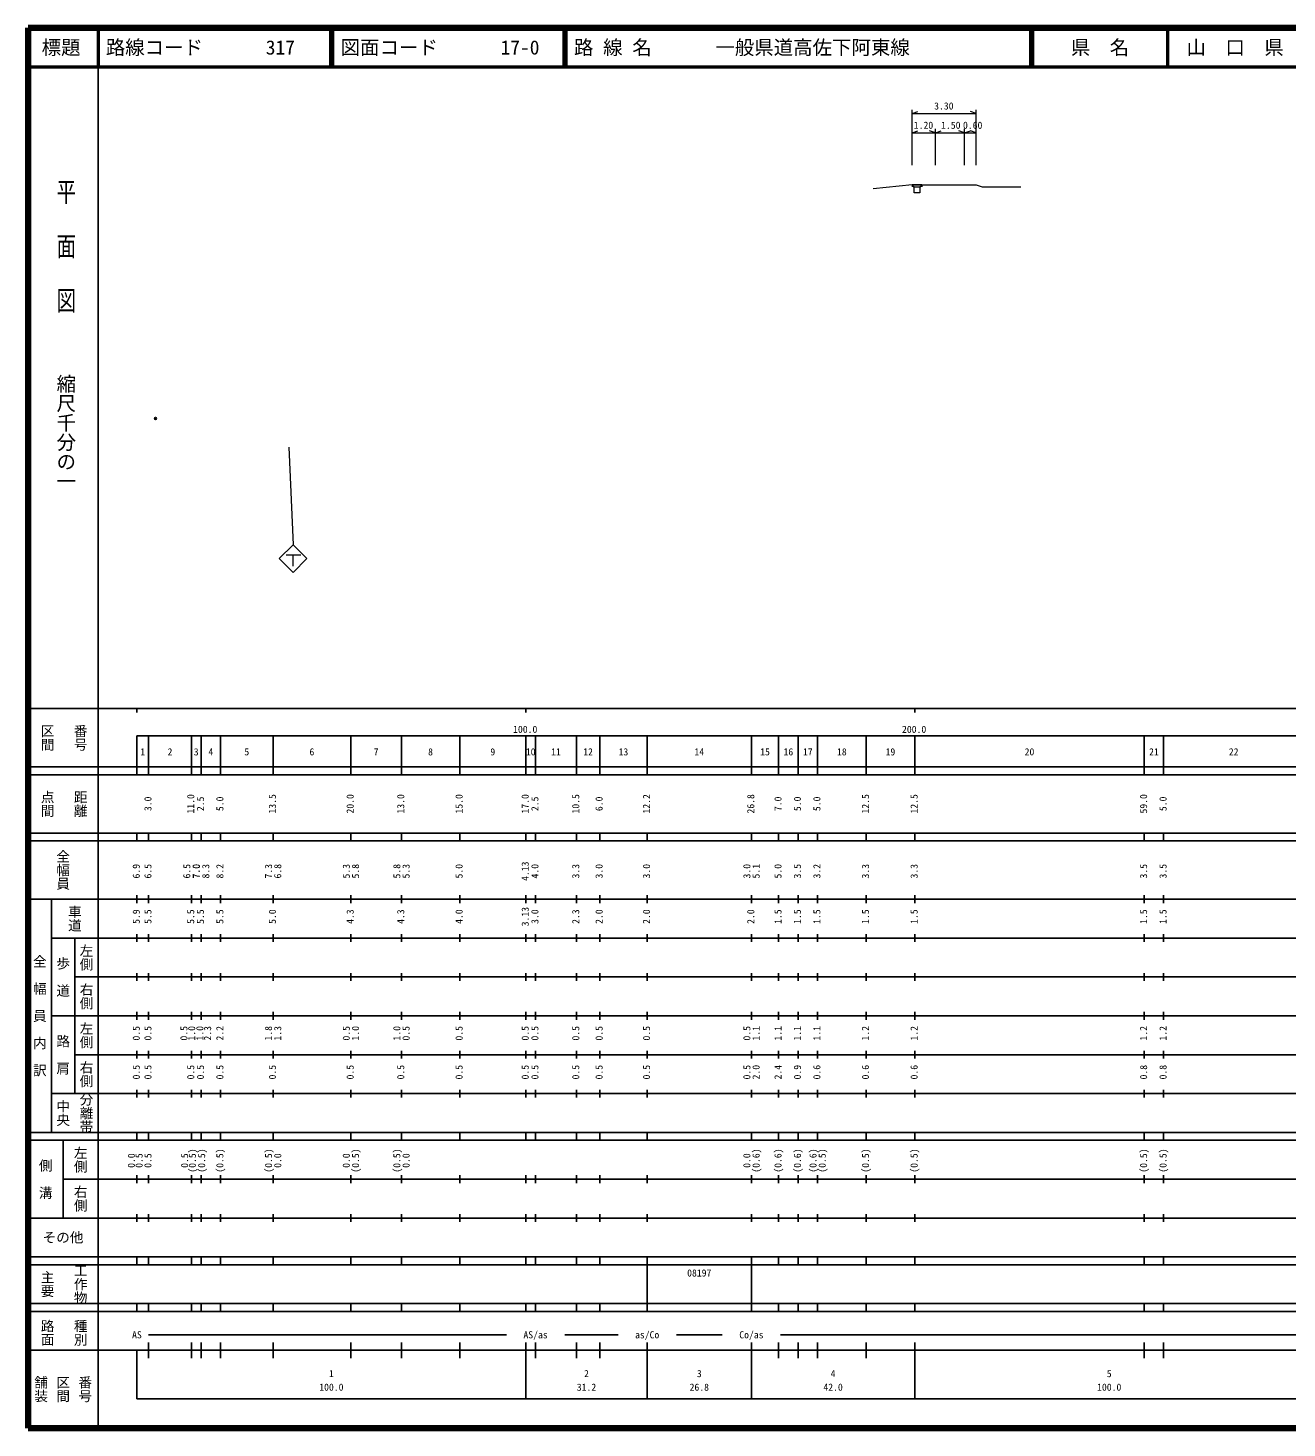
# Model space of a CAD drawing. Units: millimetres on the paper, with parts at other scales. Extents: x 40 to 680, y 20 to 380.
# Drawn here: x 40 to 363.7, y 20 to 380 of the extents above; entities that cross this region are included whole.
import ezdxf
from ezdxf.enums import TextEntityAlignment as Align

# ---------------------------------------------------------------- set-up
doc = ezdxf.new("R2010")
doc.units = ezdxf.units.MM
doc.header["$PDMODE"] = 32
doc.header["$PDSIZE"] = 0.5
for name, color, linetype, lineweight in [('M-BGD', 7, 'Continuous', 13), ('M-STR-STRC', 7, 'Continuous', 13), ('M-TTL', 2, 'Continuous', 140), ('M-TTL-BAND', 7, 'Continuous', 25), ('M-TTL-LINE', 7, 'Continuous', 50)]:
    doc.layers.add(name, color=color, linetype=linetype, lineweight=lineweight)
doc.layers.add('M-OTRS', color=6, linetype='Continuous')
doc.layers.add('M-TTL-TXT', color=7, linetype='Continuous')
doc.styles.add('@ＭＳ ゴシック', font='')
doc.styles.add('ＭＳ ゴシック', font='')
doc.styles.get('@ＭＳ ゴシック').set_extended_font_data('@MS Gothic')
doc.styles.get('ＭＳ ゴシック').set_extended_font_data('MS Gothic')

msp = doc.modelspace()

# ---------------------------------------------------------------- linework, layer by layer
at = {"layer": 'M-BGD'}
for p, q in [((267.31, 344.767), (267.31, 358.986)), ((267.31, 357.986), (268.81, 358.486)), ((267.31, 357.986), (283.81, 357.986)), ((283.81, 357.986), (282.31, 358.486)), ((283.81, 344.767), (283.81, 358.986)), ((267.31, 353.034), (268.81, 353.534)), ((267.31, 353.034), (273.31, 353.034)), ((273.31, 353.034), (271.81, 353.534)), ((273.31, 344.767), (273.31, 354.034)), ((273.31, 344.767), (273.31, 354.034)), ((273.31, 344.767), (273.31, 354.034)), ((273.31, 353.034), (274.81, 353.534)), ((273.31, 353.034), (280.81, 353.034)), ((280.81, 353.034), (279.31, 353.534)), ((280.81, 344.767), (280.81, 354.034)), ((280.81, 353.034), (282.31, 353.534)), ((280.81, 353.034), (283.81, 353.034)), ((283.81, 353.034), (282.31, 353.534)), ((283.81, 344.767), (283.81, 354.034)), ((267.31, 339.639), (257.274, 338.635)), ((267.31, 339.639), (273.31, 339.639)), ((267.56, 339.639), (267.31, 339.639)), ((267.31, 339.639), (267.31, 339.139)), ((267.56, 339.139), (267.56, 339.639)), ((269.56, 339.639), (267.56, 339.639)), ((267.81, 339.139), (267.56, 339.139)), ((267.81, 337.639), (267.81, 339.139)), ((267.81, 339.139), (269.31, 339.139)), ((269.56, 339.139), (269.31, 339.139)), ((269.31, 339.139), (269.31, 337.639)), ((269.81, 339.639), (269.56, 339.639)), ((269.56, 339.639), (269.56, 339.139)), ((269.81, 339.639), (269.81, 339.139)), ((273.31, 339.639), (280.81, 339.639)), ((280.81, 339.639), (283.81, 339.639)), ((283.81, 339.639), (285.31, 339.139)), ((285.31, 339.139), (295.31, 339.139)), ((269.31, 337.639), (267.81, 337.639))]:
    msp.add_line(p, q, dxfattribs=at)
at = {"layer": 'M-OTRS'}
msp.add_point((72.781, 279.62), dxfattribs=at)
at = {"layer": 'M-STR-STRC'}
for p, q in [((107.098, 272.18), (108.156, 247.081)), ((104.62, 243.546), (108.156, 247.081)), ((108.156, 247.081), (111.691, 243.546)), ((108.156, 240.01), (104.62, 243.546)), ((106.353, 244.5), (110.139, 244.5)), ((108.088, 244.5), (108.088, 241.614)), ((111.691, 243.546), (108.156, 240.01))]:
    msp.add_line(p, q, dxfattribs=at)
at = {"layer": 'M-TTL'}
for p, q in [((40, 380), (40, 20)), ((680, 380), (40, 380)), ((40, 20), (680, 20))]:
    msp.add_line(p, q, dxfattribs=at)
at = {"layer": 'M-TTL-BAND'}
for p, q in [((58, 370), (58, 20)), ((40, 205), (579, 205)), ((68, 205), (68, 204)), ((168, 205), (168, 204)), ((268, 205), (268, 204)), ((68, 198), (579, 198)), ((68, 198), (68, 188)), ((71, 188), (71, 198)), ((82, 188), (82, 198)), ((84.5, 188), (84.5, 198)), ((89.5, 188), (89.5, 198)), ((103, 188), (103, 198)), ((123, 188), (123, 198)), ((136, 188), (136, 198)), ((151, 188), (151, 198)), ((168, 188), (168, 198)), ((170.5, 188), (170.5, 198)), ((181, 188), (181, 198)), ((187, 188), (187, 198)), ((199.2, 188), (199.2, 198)), ((226, 188), (226, 198)), ((233, 188), (233, 198)), ((238, 188), (238, 198)), ((243, 188), (243, 198)), ((255.5, 188), (255.5, 198)), ((268, 188), (268, 198)), ((327, 188), (327, 198)), ((332, 188), (332, 198)), ((40, 190), (579, 190)), ((40, 188), (579, 188)), ((40, 173), (579, 173)), ((68, 171), (68, 173)), ((71, 171), (71, 173)), ((82, 171), (82, 173)), ((84.5, 171), (84.5, 173)), ((89.5, 171), (89.5, 173)), ((103, 171), (103, 173)), ((123, 171), (123, 173)), ((136, 171), (136, 173)), ((151, 171), (151, 173)), ((168, 171), (168, 173)), ((170.5, 171), (170.5, 173)), ((181, 171), (181, 173)), ((187, 171), (187, 173)), ((199.2, 171), (199.2, 173)), ((226, 171), (226, 173)), ((233, 171), (233, 173)), ((238, 171), (238, 173)), ((243, 171), (243, 173)), ((255.5, 171), (255.5, 173)), ((268, 171), (268, 173)), ((327, 171), (327, 173)), ((332, 171), (332, 173)), ((40, 171), (579, 171)), ((40, 156), (579, 156)), ((46, 96), (46, 156)), ((68, 155), (68, 157)), ((71, 155), (71, 157)), ((82, 155), (82, 157)), ((84.5, 155), (84.5, 157)), ((89.5, 155), (89.5, 157)), ((103, 155), (103, 157)), ((123, 155), (123, 157)), ((136, 155), (136, 157)), ((151, 155), (151, 157)), ((168, 155), (168, 157)), ((170.5, 155), (170.5, 157)), ((181, 155), (181, 157)), ((187, 155), (187, 157)), ((199.2, 155), (199.2, 157)), ((226, 155), (226, 157)), ((233, 155), (233, 157)), ((238, 155), (238, 157)), ((243, 155), (243, 157)), ((255.5, 155), (255.5, 157)), ((268, 155), (268, 157)), ((327, 155), (327, 157)), ((332, 155), (332, 157)), ((46, 146), (579, 146)), ((52, 146), (52, 106)), ((68, 145), (68, 147)), ((71, 145), (71, 147)), ((82, 145), (82, 147)), ((84.5, 145), (84.5, 147)), ((89.5, 145), (89.5, 147)), ((103, 145), (103, 147)), ((123, 145), (123, 147)), ((136, 145), (136, 147)), ((151, 145), (151, 147)), ((168, 145), (168, 147)), ((170.5, 145), (170.5, 147)), ((181, 145), (181, 147)), ((187, 145), (187, 147)), ((199.2, 145), (199.2, 147)), ((226, 145), (226, 147)), ((233, 145), (233, 147)), ((238, 145), (238, 147)), ((243, 145), (243, 147)), ((255.5, 145), (255.5, 147)), ((268, 145), (268, 147)), ((327, 145), (327, 147)), ((332, 145), (332, 147)), ((68, 135), (68, 137)), ((71, 135), (71, 137)), ((82, 135), (82, 137)), ((84.5, 135), (84.5, 137)), ((89.5, 135), (89.5, 137)), ((103, 135), (103, 137)), ((123, 135), (123, 137)), ((136, 135), (136, 137)), ((151, 135), (151, 137)), ((168, 135), (168, 137)), ((170.5, 135), (170.5, 137)), ((181, 135), (181, 137)), ((187, 135), (187, 137)), ((199.2, 135), (199.2, 137)), ((226, 135), (226, 137)), ((233, 135), (233, 137)), ((238, 135), (238, 137)), ((243, 135), (243, 137)), ((255.5, 135), (255.5, 137)), ((268, 135), (268, 137)), ((327, 135), (327, 137)), ((332, 135), (332, 137)), ((52, 136), (579, 136)), ((46, 126), (579, 126)), ((68, 125), (68, 127)), ((71, 125), (71, 127)), ((82, 125), (82, 127)), ((84.5, 125), (84.5, 127)), ((89.5, 125), (89.5, 127)), ((103, 125), (103, 127)), ((123, 125), (123, 127)), ((136, 125), (136, 127)), ((151, 125), (151, 127)), ((168, 125), (168, 127)), ((170.5, 125), (170.5, 127)), ((181, 125), (181, 127)), ((187, 125), (187, 127)), ((199.2, 125), (199.2, 127)), ((226, 125), (226, 127)), ((233, 125), (233, 127)), ((238, 125), (238, 127)), ((243, 125), (243, 127)), ((255.5, 125), (255.5, 127)), ((268, 125), (268, 127)), ((327, 125), (327, 127)), ((332, 125), (332, 127)), ((52, 116), (579, 116)), ((68, 115), (68, 117)), ((71, 115), (71, 117)), ((82, 115), (82, 117)), ((84.5, 115), (84.5, 117)), ((89.5, 115), (89.5, 117)), ((103, 115), (103, 117)), ((123, 115), (123, 117)), ((136, 115), (136, 117)), ((151, 115), (151, 117)), ((168, 115), (168, 117)), ((170.5, 115), (170.5, 117)), ((181, 115), (181, 117)), ((187, 115), (187, 117)), ((199.2, 115), (199.2, 117)), ((226, 115), (226, 117)), ((233, 115), (233, 117)), ((238, 115), (238, 117)), ((243, 115), (243, 117)), ((255.5, 115), (255.5, 117)), ((268, 115), (268, 117)), ((327, 115), (327, 117)), ((332, 115), (332, 117)), ((46, 106), (579, 106)), ((68, 105), (68, 107)), ((71, 105), (71, 107)), ((82, 105), (82, 107)), ((84.5, 105), (84.5, 107)), ((89.5, 105), (89.5, 107)), ((103, 105), (103, 107)), ((123, 105), (123, 107)), ((136, 105), (136, 107)), ((151, 105), (151, 107)), ((168, 105), (168, 107)), ((170.5, 105), (170.5, 107)), ((181, 105), (181, 107)), ((187, 105), (187, 107)), ((199.2, 105), (199.2, 107)), ((226, 105), (226, 107)), ((233, 105), (233, 107)), ((238, 105), (238, 107)), ((243, 105), (243, 107)), ((255.5, 105), (255.5, 107)), ((268, 105), (268, 107)), ((327, 105), (327, 107)), ((332, 105), (332, 107)), ((40, 96), (579, 96)), ((40, 94), (579, 94)), ((49, 94), (49, 74)), ((68, 94), (68, 96)), ((71, 94), (71, 96)), ((82, 94), (82, 96)), ((84.5, 94), (84.5, 96)), ((89.5, 94), (89.5, 96)), ((103, 94), (103, 96)), ((123, 94), (123, 96)), ((136, 94), (136, 96)), ((151, 94), (151, 96)), ((168, 94), (168, 96)), ((170.5, 94), (170.5, 96)), ((181, 94), (181, 96)), ((187, 94), (187, 96)), ((199.2, 94), (199.2, 96)), ((226, 94), (226, 96)), ((233, 94), (233, 96)), ((238, 94), (238, 96)), ((243, 94), (243, 96)), ((255.5, 94), (255.5, 96)), ((268, 94), (268, 96)), ((327, 94), (327, 96)), ((332, 94), (332, 96)), ((49, 84), (579, 84)), ((68, 83), (68, 85)), ((71, 83), (71, 85)), ((82, 83), (82, 85)), ((84.5, 83), (84.5, 85)), ((89.5, 83), (89.5, 85)), ((103, 83), (103, 85)), ((123, 83), (123, 85)), ((136, 83), (136, 85)), ((151, 83), (151, 85)), ((168, 83), (168, 85)), ((170.5, 83), (170.5, 85)), ((181, 83), (181, 85)), ((187, 83), (187, 85)), ((199.2, 83), (199.2, 85)), ((226, 83), (226, 85)), ((233, 83), (233, 85)), ((238, 83), (238, 85)), ((243, 83), (243, 85)), ((255.5, 83), (255.5, 85)), ((268, 83), (268, 85)), ((327, 83), (327, 85)), ((332, 83), (332, 85)), ((40, 74), (579, 74)), ((68, 73), (68, 75)), ((71, 73), (71, 75)), ((82, 73), (82, 75)), ((84.5, 73), (84.5, 75)), ((89.5, 73), (89.5, 75)), ((103, 73), (103, 75)), ((123, 73), (123, 75)), ((136, 73), (136, 75)), ((151, 73), (151, 75)), ((168, 73), (168, 75)), ((170.5, 73), (170.5, 75)), ((181, 73), (181, 75)), ((187, 73), (187, 75)), ((199.2, 73), (199.2, 75)), ((226, 73), (226, 75)), ((233, 73), (233, 75)), ((238, 73), (238, 75)), ((243, 73), (243, 75)), ((255.5, 73), (255.5, 75)), ((268, 73), (268, 75)), ((327, 73), (327, 75)), ((332, 73), (332, 75)), ((40, 64), (579, 64)), ((40, 62), (579, 62)), ((68, 62), (68, 64)), ((71, 62), (71, 64)), ((82, 62), (82, 64)), ((84.5, 62), (84.5, 64)), ((89.5, 62), (89.5, 64)), ((103, 62), (103, 64)), ((123, 62), (123, 64)), ((136, 62), (136, 64)), ((151, 62), (151, 64)), ((168, 62), (168, 64)), ((170.5, 62), (170.5, 64)), ((181, 62), (181, 64)), ((187, 62), (187, 64)), ((199.2, 62), (199.2, 64)), ((199.2, 52), (199.2, 62)), ((226, 62), (226, 64)), ((226, 52), (226, 62)), ((233, 62), (233, 64)), ((238, 62), (238, 64)), ((243, 62), (243, 64)), ((255.5, 62), (255.5, 64)), ((268, 62), (268, 64)), ((327, 62), (327, 64)), ((332, 62), (332, 64)), ((40, 52), (579, 52)), ((68, 50), (68, 52)), ((71, 50), (71, 52)), ((82, 50), (82, 52)), ((84.5, 50), (84.5, 52)), ((89.5, 50), (89.5, 52)), ((103, 50), (103, 52)), ((123, 50), (123, 52)), ((136, 50), (136, 52)), ((151, 50), (151, 52)), ((168, 50), (168, 52)), ((170.5, 50), (170.5, 52)), ((181, 50), (181, 52)), ((187, 50), (187, 52)), ((199.2, 50), (199.2, 52)), ((226, 50), (226, 52)), ((233, 50), (233, 52)), ((238, 50), (238, 52)), ((243, 50), (243, 52)), ((255.5, 50), (255.5, 52)), ((268, 50), (268, 52)), ((327, 50), (327, 52)), ((332, 50), (332, 52)), ((40, 50), (579, 50)), ((71, 44), (163, 44)), ((178, 44), (191.7, 44)), ((206.7, 44), (218.5, 44)), ((233.5, 44), (565, 44)), ((40, 40), (579, 40)), ((68, 40), (68, 27.5)), ((71, 38), (71, 42)), ((82, 38), (82, 42)), ((84.5, 38), (84.5, 42)), ((89.5, 38), (89.5, 42)), ((103, 38), (103, 42)), ((123, 38), (123, 42)), ((136, 38), (136, 42)), ((151, 38), (151, 42)), ((168, 27.5), (168, 42)), ((170.5, 38), (170.5, 42)), ((181, 38), (181, 42)), ((187, 38), (187, 42)), ((199.2, 27.5), (199.2, 42)), ((226, 27.5), (226, 42)), ((233, 38), (233, 42)), ((238, 38), (238, 42)), ((243, 38), (243, 42)), ((255.5, 38), (255.5, 42)), ((268, 27.5), (268, 42)), ((327, 38), (327, 42)), ((332, 38), (332, 42)), ((68, 27.5), (579, 27.5))]:
    msp.add_line(p, q, dxfattribs=at)
at = {"layer": 'M-TTL-LINE'}
for p, q in [((58, 380), (58, 370)), ((117.75, 380), (117.75, 370)), ((118.25, 380), (118.25, 370)), ((177.75, 380), (177.75, 370)), ((178.25, 380), (178.25, 370)), ((297.75, 380), (297.75, 370)), ((298.25, 380), (298.25, 370)), ((333, 380), (333, 370)), ((40, 370), (680, 370))]:
    msp.add_line(p, q, dxfattribs=at)

# ---------------------------------------------------------------- texts
at = {"layer": 'M-BGD', "style": 'ＭＳ ゴシック'}
for s, p in [('3.30', (275.481, 358.486)), ('1.20', (270.243, 353.534)), ('1.50', (277.267, 353.534)), ('0.60', (282.894, 353.534))]:
    msp.add_text(s, height=1.833, dxfattribs=at).set_placement(p, align=Align.BOTTOM_CENTER)
at = {"layer": 'M-TTL-BAND', "style": '@ＭＳ ゴシック', "width": 1.4}
msp.add_text('平  面  図', height=3.666, rotation=270, dxfattribs=at).set_placement((49.777, 306.475), align=Align.MIDDLE_RIGHT)
at = {"layer": 'M-TTL-BAND', "style": '@ＭＳ ゴシック'}
msp.add_text('縮尺千分の一', height=3.666, rotation=270, dxfattribs=at).set_placement((49.777, 261.03), align=Align.MIDDLE_RIGHT)
for s, p in [('区間', (45, 197.5)), ('番号', (53.5, 197.5)), ('点間', (45, 180.5)), ('距離', (53.5, 180.5)), ('全幅員', (49, 163.5)), ('車道', (52, 151)), ('左側', (55, 141)), ('全\u3000幅\u3000員\u3000内\u3000訳', (43, 126)), ('歩\u3000道', (49, 136)), ('右側', (55, 131)), ('左側', (55, 121)), ('路\u3000肩', (49, 116)), ('右側', (55, 111)), ('分離帯', (55, 101)), ('中央', (49, 101)), ('左側', (53.5, 89)), ('側\u3000溝', (44.5, 84)), ('右側', (53.5, 79)), ('工作物', (53.5, 57)), ('主要', (45, 57)), ('路面', (45, 44.5)), ('種別', (53.5, 44.5)), ('舗装', (43.333, 30)), ('区間', (49, 30)), ('番号', (54.667, 30))]:
    msp.add_text(s, height=2.566, rotation=270, dxfattribs=at).set_placement(p, align=Align.MIDDLE_CENTER)
at = {"layer": 'M-TTL-BAND', "style": 'ＭＳ ゴシック'}
for s, p in [('100.0', (167.844, 198.195)), ('200.0', (267.844, 198.195)), ('1', (69.5, 192.405)), ('2', (76.5, 192.405)), ('3', (83.25, 192.405)), ('4', (87, 192.405)), ('5', (96.25, 192.405)), ('6', (113, 192.405)), ('7', (129.5, 192.405)), ('8', (143.5, 192.405)), ('9', (159.5, 192.405)), ('10', (169.25, 192.405)), ('11', (175.75, 192.405)), ('12', (184, 192.405)), ('13', (193.1, 192.405)), ('14', (212.6, 192.405)), ('15', (229.5, 192.405)), ('16', (235.5, 192.405)), ('17', (240.5, 192.405)), ('18', (249.25, 192.405)), ('19', (261.75, 192.405)), ('20', (297.5, 192.405)), ('21', (329.5, 192.405)), ('22', (350, 192.405)), ('AS', (68, 42.5)), ('AS/as', (170.5, 42.5)), ('as/Co', (199.2, 42.5)), ('Co/as', (226, 42.5)), ('1', (118, 32.523)), ('2', (183.6, 32.523)), ('3', (212.6, 32.523)), ('4', (247, 32.523)), ('5', (318, 32.523)), ('100.0', (118, 29.033)), ('31.2', (183.6, 29.033)), ('26.8', (212.6, 29.033)), ('42.0', (247, 29.033)), ('100.0', (318, 29.033))]:
    msp.add_text(s, height=1.833, dxfattribs=at).set_placement(p, align=Align.BOTTOM_CENTER)
for s, p in [('3.0', (72.29, 180.5)), ('11.0', (83.29, 180.5)), ('2.5', (85.79, 180.5)), ('5.0', (90.79, 180.5)), ('13.5', (104.29, 180.5)), ('20.0', (124.29, 180.5)), ('13.0', (137.29, 180.5)), ('15.0', (152.29, 180.5)), ('17.0', (169.29, 180.5)), ('2.5', (171.79, 180.5)), ('10.5', (182.29, 180.5)), ('6.0', (188.29, 180.5)), ('12.2', (200.49, 180.5)), ('26.8', (227.29, 180.5)), ('7.0', (234.29, 180.5)), ('5.0', (239.29, 180.5)), ('5.0', (244.29, 180.5)), ('12.5', (256.79, 180.5)), ('12.5', (269.29, 180.5)), ('59.0', (328.29, 180.5)), ('5.0', (333.29, 180.5)), ('6.9', (69.29, 163.174)), ('6.5', (72.29, 163.174)), ('6.5', (82.29, 163.174)), ('7.0', (84.66, 163.174)), ('7.0', (84.79, 163.174)), ('8.3', (87.16, 163.174)), ('8.2', (90.79, 163.174)), ('7.3', (103.29, 163.174)), ('6.8', (105.66, 163.174)), ('5.3', (123.29, 163.174)), ('5.8', (125.66, 163.174)), ('5.8', (136.29, 163.174)), ('5.3', (138.66, 163.174)), ('5.0', (152.29, 163.174)), ('4.13', (169.29, 163.174)), ('4.0', (171.79, 163.174)), ('3.3', (182.29, 163.174)), ('3.0', (188.29, 163.174)), ('3.0', (200.49, 163.174)), ('3.0', (226.29, 163.174)), ('5.1', (228.66, 163.174)), ('5.0', (234.29, 163.174)), ('3.5', (239.29, 163.174)), ('3.2', (244.29, 163.174)), ('3.3', (256.79, 163.174)), ('3.3', (269.29, 163.174)), ('3.5', (328.29, 163.174)), ('3.5', (333.29, 163.174)), ('5.9', (69.29, 151.5)), ('5.5', (72.29, 151.5)), ('5.5', (83.29, 151.5)), ('5.5', (85.79, 151.5)), ('5.5', (90.79, 151.5)), ('5.0', (104.29, 151.5)), ('4.3', (124.29, 151.5)), ('4.3', (137.29, 151.5)), ('4.0', (152.29, 151.5)), ('3.13', (169.29, 151.5)), ('3.0', (171.79, 151.5)), ('2.3', (182.29, 151.5)), ('2.0', (188.29, 151.5)), ('2.0', (200.49, 151.5)), ('2.0', (227.29, 151.5)), ('1.5', (234.29, 151.5)), ('1.5', (239.29, 151.5)), ('1.5', (244.29, 151.5)), ('1.5', (256.79, 151.5)), ('1.5', (269.29, 151.5)), ('1.5', (328.29, 151.5)), ('1.5', (333.29, 151.5)), ('0.5', (69.29, 121.5)), ('0.5', (72.29, 121.5)), ('0.5', (81.536, 121.5)), ('1.0', (83.535, 121.5)), ('1.0', (85.641, 121.5)), ('2.3', (87.635, 121.5)), ('2.2', (90.79, 121.5)), ('1.8', (103.29, 121.5)), ('1.3', (105.66, 121.5)), ('0.5', (123.29, 121.5)), ('1.0', (125.66, 121.5)), ('1.0', (136.29, 121.5)), ('0.5', (138.66, 121.5)), ('0.5', (152.29, 121.5)), ('0.5', (169.29, 121.5)), ('0.5', (171.79, 121.5)), ('0.5', (182.29, 121.5)), ('0.5', (188.29, 121.5)), ('0.5', (200.49, 121.5)), ('0.5', (226.29, 121.5)), ('1.1', (228.66, 121.5)), ('1.1', (234.29, 121.5)), ('1.1', (239.29, 121.5)), ('1.1', (244.29, 121.5)), ('1.2', (256.79, 121.5)), ('1.2', (269.29, 121.5)), ('1.2', (328.29, 121.5)), ('1.2', (333.29, 121.5)), ('0.5', (69.29, 111.5)), ('0.5', (72.29, 111.5)), ('0.5', (83.29, 111.5)), ('0.5', (85.79, 111.5)), ('0.5', (90.79, 111.5)), ('0.5', (104.29, 111.5)), ('0.5', (124.29, 111.5)), ('0.5', (137.29, 111.5)), ('0.5', (152.29, 111.5)), ('0.5', (169.29, 111.5)), ('0.5', (171.79, 111.5)), ('0.5', (182.29, 111.5)), ('0.5', (188.29, 111.5)), ('0.5', (200.49, 111.5)), ('0.5', (226.29, 111.5)), ('2.0', (228.66, 111.5)), ('2.4', (234.29, 111.5)), ('0.9', (239.29, 111.5)), ('0.6', (244.29, 111.5)), ('0.6', (256.79, 111.5)), ('0.6', (269.29, 111.5)), ('0.8', (328.29, 111.5)), ('0.8', (333.29, 111.5)), ('0.0', (68.025, 88.764)), ('0.5', (70.005, 88.764)), ('0.5', (72.29, 88.764)), ('0.5', (81.718, 88.764)), ('(0.5)', (83.717, 88.764)), ('(0.5)', (86.099, 88.764)), ('(0.5)', (90.79, 88.764)), ('(0.5)', (103.29, 88.764)), ('0.0', (105.66, 88.764)), ('0.0', (123.29, 88.764)), ('(0.5)', (125.66, 88.764)), ('(0.5)', (136.29, 88.764)), ('0.0', (138.66, 88.764)), ('0.0', (226.29, 88.764)), ('(0.6)', (228.66, 88.764)), ('(0.6)', (234.29, 88.764)), ('(0.6)', (239.29, 88.764)), ('(0.6)', (243.29, 88.764)), ('(0.5)', (245.66, 88.764)), ('(0.5)', (256.79, 88.764)), ('(0.5)', (269.29, 88.764)), ('(0.5)', (328.29, 88.764)), ('(0.5)', (333.29, 88.764))]:
    msp.add_text(s, height=1.833, rotation=90, dxfattribs=at).set_placement(p, align=Align.BOTTOM_CENTER)
msp.add_text('その他', height=2.566, dxfattribs=at).set_placement((49, 69), align=Align.MIDDLE_CENTER)
msp.add_text('08197', height=1.833, dxfattribs=at).set_placement((209.475, 58.405), align=Align.BOTTOM_LEFT)
at = {"layer": 'M-TTL-TXT', "style": 'ＭＳ ゴシック'}
for s, p in [('標題', (48.5, 375)), ('県\u3000名', (315.625, 375)), ('山\u3000口\u3000県', (350.375, 375))]:
    msp.add_text(s, height=3.666, dxfattribs=at).set_placement(p, align=Align.MIDDLE_CENTER)
for s, p in [('路線コード', (60, 375)), ('317', (101.142, 375)), ('図面コード', (120.38, 375)), ('17-0', (161.521, 375)), ('路 線 名', (180.38, 375)), ('一般県道高佐下阿東線', (216.734, 375))]:
    msp.add_text(s, height=3.666, dxfattribs=at).set_placement(p, align=Align.MIDDLE_LEFT)

doc.saveas('drawing.dxf')
